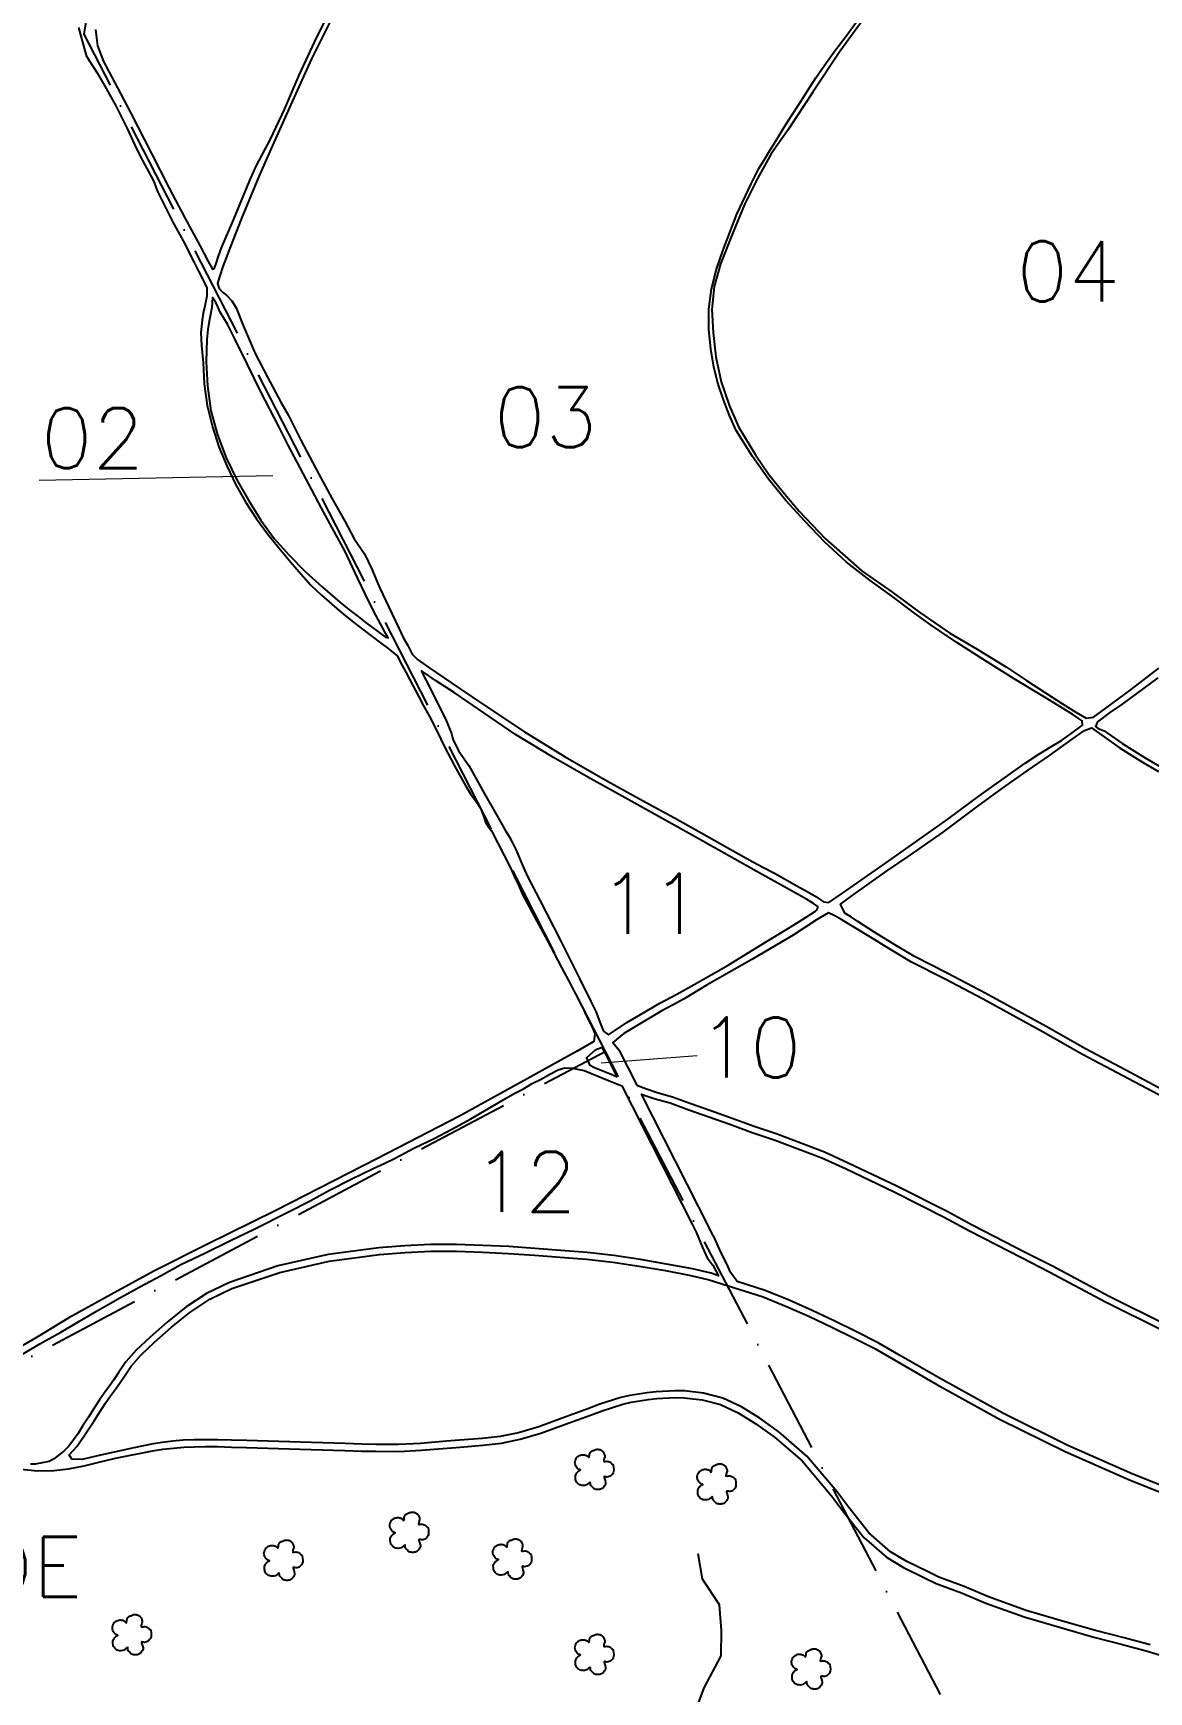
# Model space of a CAD drawing. Extents: x 730929 to 735129, y 7820181 to 7826121.
# Drawn here: x 732560 to 733042, y 7822891 to 7823607 of the extents above; entities that cross this region are included whole.
import ezdxf
from ezdxf.enums import TextEntityAlignment as Align

# ---------------------------------------------------------------- set-up
doc = ezdxf.new("R2010")
doc.units = 0
doc.header["$MEASUREMENT"] = 0
doc.linetypes.add('LIN0', pattern=[0])
doc.linetypes.add('LIN3', pattern=[30, 20, -5, 0, -5])
for name, color, linetype in [('0114000475', 1, 'Continuous'), ('0114000475001', 5, 'Continuous'), ('0114000475002', 5, 'Continuous'), ('0114000475003', 5, 'Continuous'), ('0114000475004', 5, 'Continuous'), ('0114000475005', 5, 'Continuous'), ('0114000475006', 5, 'Continuous'), ('0114000475007', 5, 'Continuous'), ('0114000475008', 5, 'Continuous'), ('0114000475009', 5, 'Continuous'), ('0114000475010', 5, 'Continuous'), ('0114000475011', 5, 'Continuous'), ('0114000475012', 5, 'Continuous'), ('0114000475015', 5, 'Continuous'), ('CURSOS_D_AGUA', 4, 'Continuous'), ('REDE_DE_LUZ', 6, 'LIN3'), ('RESERVA', 3, 'Continuous'), ('SIMBOLO ARVORE', 118, 'Continuous'), ('TEXTO_NUN_TAL', 7, 'Continuous')]:
    doc.layers.add(name, color=color, linetype=linetype)
doc.layers.add('TEXTO_DIVERSOS', color=7, linetype='Continuous', lineweight=5)
doc.styles.add('Simplex', font='simplex.shx')

msp = doc.modelspace()

# ---------------------------------------------------------------- linework, layer by layer
at = {"layer": '0114000475'}
msp.add_lwpolyline([(732806.48, 7823176.58), (732806.48, 7823176.58)], close=True, dxfattribs=at)
at = {"layer": '0114000475001'}
msp.add_lwpolyline([(732587.31, 7823608.88), (732587.68, 7823605.21), (732588.11, 7823601.75), (732590.76, 7823594.99), (732596.77, 7823583.71), (732602.55, 7823572.66), (732611.46, 7823555.36), (732619.1, 7823540.39), (732625.98, 7823527.23), (732632.3, 7823515.59), (732635.78, 7823508.95), (732637.72, 7823505.39), (732638.57, 7823505.78), (732639.42, 7823508.24), (732640.36, 7823510.94), (732641.66, 7823514.54), (732646.88, 7823527), (732653.68, 7823543.35), (732656.63, 7823549.78), (732662.77, 7823561.44), (732668.83, 7823574.33), (732675.18, 7823589.15), (732682.68, 7823605.54), (732691.6, 7823623.22)], dxfattribs=at)
at = {"layer": '0114000475002'}
msp.add_lwpolyline([(732641.09, 7823486.77), (732640.12, 7823488.89), (732639.11, 7823490.96), (732637.79, 7823493.16), (732637.46, 7823488.85), (732636.65, 7823485.1), (732636.26, 7823482.9), (732635.72, 7823479.33), (732635.31, 7823475.11), (732634.96, 7823465.46), (732635.5, 7823455.03), (732636.95, 7823444.31), (732639.88, 7823433.9), (732643.64, 7823423.94), (732648.24, 7823414.55), (732653.25, 7823405.65), (732658.51, 7823397.14), (732664.4, 7823389.23), (732670.75, 7823381.91), (732677.65, 7823374.9), (732685.2, 7823368.2), (732692.68, 7823361.73), (732696.59, 7823358.56), (732700.52, 7823355.5), (732704.18, 7823352.7), (732707.32, 7823350.35), (732709.65, 7823348.67), (732712.32, 7823346.66), (732713.52, 7823346.34), (732712.37, 7823348.29), (732711.15, 7823350.53), (732708.24, 7823356.14), (732705.09, 7823362.33), (732700.41, 7823371.85), (732694.79, 7823383.83), (732689.36, 7823393.74), (732684.67, 7823402.49), (732680.55, 7823410.18), (732670.5, 7823429.2), (732666.37, 7823437.45), (732658.38, 7823452.69), (732652.67, 7823464.49), (732647.34, 7823475.27), (732644.16, 7823481.6), (732641.09, 7823486.77)], close=True, dxfattribs=at)
at = {"layer": '0114000475003'}
msp.add_lwpolyline([(732689.14, 7823613.7), (732680.4, 7823596.1), (732671.51, 7823576.52), (732662.97, 7823557.48), (732657.68, 7823545.33), (732650.07, 7823527.04), (732645.45, 7823515.24), (732642.2, 7823506.58), (732640.82, 7823502.47), (732640.54, 7823501.71), (732639.91, 7823499.19), (732640.61, 7823497.03), (732642, 7823495.46), (732643.97, 7823493.98), (732646.12, 7823491.68), (732647.93, 7823488.64), (732650.89, 7823481.09), (732656.19, 7823468.98), (732661.5, 7823458.85), (732667.25, 7823448.05), (732670.31, 7823442.49), (732675.83, 7823431.65), (732683.61, 7823416.97), (732689.22, 7823406.55), (732694.77, 7823396.67), (732698.79, 7823389.07), (732703.24, 7823382.59), (732706.6, 7823375.62), (732708.13, 7823371.7), (732709.93, 7823367.73), (732713.84, 7823359.51), (732718.18, 7823350.48), (732720.19, 7823346.13), (732721.97, 7823342.96), (732723.93, 7823339.29), (732726.2, 7823336.95), (732731.07, 7823333.51), (732744.13, 7823324.63), (732755.66, 7823316.87), (732772.35, 7823305.75), (732789.9, 7823295.02), (732808.08, 7823284.5), (732824.88, 7823275.31), (732837.02, 7823268.64), (732851.14, 7823260.74), (732861.04, 7823255.08), (732870.82, 7823249.71), (732875.37, 7823247.24), (732880.16, 7823244.7), (732889.75, 7823239.3), (732894.33, 7823236.8), (732897.99, 7823234.62), (732901.31, 7823232.41), (732903.63, 7823232.11), (732909.48, 7823236.06), (732928.46, 7823249.33), (732955.02, 7823268.11), (732968.31, 7823277.94), (732988.26, 7823292.27), (732994.18, 7823296.12), (732999.36, 7823299.2), (733003.97, 7823302.06), (733008.54, 7823305.33), (733013.09, 7823308.61), (733012.91, 7823310.43), (733011.2, 7823311.63), (733008.84, 7823313.16), (732996.26, 7823321.04), (732983.62, 7823328.62), (732971.19, 7823336.41), (732958.9, 7823344.25), (732951.36, 7823349.26), (732947.76, 7823351.79), (732940.58, 7823356.89), (732930.08, 7823364.9), (732921.44, 7823371.06), (732911.08, 7823379.13), (732901.9, 7823387.66), (732893.23, 7823396.61), (732885.03, 7823405.53), (732877.6, 7823414.79), (732870.64, 7823424.52), (732863.71, 7823435.78), (732860.71, 7823442.22), (732858.16, 7823448.94), (732855.86, 7823455.77), (732854.05, 7823463.1), (732852.7, 7823470.99), (732851.89, 7823479.41), (732851.91, 7823488.07), (732852.97, 7823496.85), (732855.09, 7823505.4), (732857.89, 7823513.37), (732860.88, 7823521.23), (732863.97, 7823529.13), (732870.06, 7823542.21), (732873.45, 7823548.86), (732876.26, 7823553.41), (732877.77, 7823555.91), (732881.75, 7823562.42), (732884.31, 7823566.62), (732887.42, 7823571.44), (732891, 7823576.93), (732894.38, 7823582.41), (732897.94, 7823587.89), (732901.92, 7823593.61), (732906.24, 7823599.61), (732910.92, 7823605.82), (732915.55, 7823612.09)], dxfattribs=at)
at = {"layer": '0114000475004'}
msp.add_lwpolyline([(732921.14, 7823616.87), (732908.32, 7823599.29), (732896.78, 7823581.83), (732885.94, 7823565.44), (732878.68, 7823555.12), (732872.89, 7823544.46), (732867.2, 7823533.36), (732862.2, 7823521.01), (732856.95, 7823507.72), (732854.22, 7823497.89), (732853.08, 7823488), (732853.69, 7823478.03), (732854.83, 7823467.55), (732857.12, 7823456.74), (732860.56, 7823446.7), (732864.65, 7823437.3), (732872.01, 7823425.25), (732877.76, 7823416.86), (732883.87, 7823409.18), (732890.89, 7823400.98), (732902.17, 7823389.02), (732918.04, 7823375.06), (732930.8, 7823366.11), (732942.84, 7823357.2), (732955.78, 7823348.31), (732967.58, 7823341.38), (732980.22, 7823333.61), (732988.92, 7823327.89), (732997.14, 7823322.51), (733004.43, 7823317.86), (733010.24, 7823314.3), (733014.59, 7823311.62), (733017.77, 7823312.1), (733023.12, 7823315.94), (733034.06, 7823324.04), (733046.03, 7823333.15)], dxfattribs=at)
at = {"layer": '0114000475005'}
msp.add_lwpolyline([(733045.6, 7823329.04), (733030.18, 7823317.71), (733024.9, 7823314.05), (733019.57, 7823310.11), (733018.62, 7823308.1), (733019.83, 7823307.13), (733022.36, 7823306.23), (733030.08, 7823300.87), (733033.25, 7823298.84), (733040.08, 7823294.55), (733047.02, 7823290.46)], dxfattribs=at)
at = {"layer": '0114000475006'}
msp.add_lwpolyline([(733049.42, 7823150.31), (733031.74, 7823159.7), (733014.42, 7823168.91), (732997.36, 7823178.52), (732971.42, 7823192.8), (732954.72, 7823201.6), (732940.55, 7823208.73), (732930.89, 7823214.51), (732923, 7823219.38), (732916.12, 7823223.84), (732913.41, 7823225.83), (732910.5, 7823227.52), (732908.62, 7823231.44), (732913.59, 7823234.96), (732928.56, 7823245.55), (732938.26, 7823252.28), (732952.93, 7823262.43), (732967.87, 7823273.72), (732978.57, 7823281.48), (732989.14, 7823288.91), (732998.84, 7823295.53), (733008.53, 7823302.51), (733013.91, 7823306.27), (733016.95, 7823307.5), (733028.85, 7823299.02), (733032.06, 7823296.97), (733038.92, 7823292.65), (733045.88, 7823288.56)], dxfattribs=at)
at = {"layer": '0114000475007'}
msp.add_lwpolyline([(733048.18, 7823147.9), (733030.47, 7823157.31), (733013.12, 7823166.54), (732996.04, 7823176.16), (732970.13, 7823190.41), (732953.48, 7823199.19), (732939.25, 7823206.35), (732929.48, 7823212.2), (732921.55, 7823217.08), (732909.18, 7823224.66), (732906.17, 7823226.31), (732903.49, 7823227.63), (732898.27, 7823224.61), (732888.26, 7823217.97), (732870.39, 7823207.48), (732851.17, 7823196.59), (732841.14, 7823190.56), (732836.16, 7823187.76), (732831.29, 7823185.15), (732818.83, 7823177.69), (732815.15, 7823175.54), (732810.49, 7823171.72), (732813.09, 7823168.57), (732820.84, 7823153.28), (732820.84, 7823153.28), (732824.9, 7823151.64), (732829.57, 7823150.17), (732836.12, 7823148.3), (732844.13, 7823145.35), (732852.73, 7823142.31), (732861.91, 7823139.06), (732871.46, 7823135.56), (732881.39, 7823132.21), (732901.7, 7823124.52), (732912, 7823119.82), (732933, 7823109.77), (732954.72, 7823098.88), (732965.7, 7823092.89), (732988.3, 7823081.27), (733000.05, 7823075.27), (733024.25, 7823062.36), (733074.31, 7823037.48)], dxfattribs=at)
at = {"layer": '0114000475008'}
msp.add_lwpolyline([(733060.83, 7822975.1), (733034.78, 7822985.46), (733006.79, 7822997.82), (732978.64, 7823011.73), (732951.65, 7823026.63), (732933.81, 7823036.9), (732924.86, 7823042.13), (732915.57, 7823046.83), (732906.14, 7823051.43), (732896.5, 7823056.01), (732886.54, 7823060.47), (732876.22, 7823064.61), (732864.1, 7823068.49), (732861.38, 7823072.25), (732859.37, 7823076.77), (732856.87, 7823081.53), (732854.48, 7823087.13), (732852.99, 7823089.64), (732852.29, 7823091.28), (732822.8, 7823149.41), (732823.94, 7823148.95), (732828.75, 7823147.44), (732835.23, 7823145.59), (732843.16, 7823142.67), (732851.78, 7823139.62), (732860.94, 7823136.38), (732870.52, 7823132.87), (732880.42, 7823129.52), (732900.6, 7823121.88), (732910.79, 7823117.24), (732931.75, 7823107.21), (732953.4, 7823096.35), (732964.36, 7823090.37), (732987, 7823078.73), (732998.73, 7823072.74), (733022.94, 7823059.82), (733073.07, 7823034.92)], dxfattribs=at)
at = {"layer": '0114000475009'}
msp.add_lwpolyline([(733042.31, 7822911.7), (733031.06, 7822914.74), (733018.66, 7822917.94), (733006.38, 7822921.46), (732988.73, 7822926.6), (732972.45, 7822932.41), (732961.96, 7822936.87), (732951.07, 7822940.94), (732946.16, 7822943.36), (732937.25, 7822947.71), (732930.16, 7822951.93), (732920.89, 7822960.05), (732912.26, 7822970.97), (732907.12, 7822977.93), (732894.17, 7822993.17), (732881.98, 7823003.67), (732873.8, 7823009.57), (732865.97, 7823014.42), (732857.92, 7823018.26), (732849.57, 7823020.42), (732841.39, 7823021.31), (732837.28, 7823021.41), (732829.13, 7823020.94), (732825.27, 7823020.48), (732817.83, 7823019.33), (732813.94, 7823018.44), (732804.88, 7823015.55), (732799.72, 7823013.54), (732788.61, 7823009.56), (732778.44, 7823005.86), (732769.74, 7823003.31), (732761.89, 7823001.66), (732754.01, 7823000.84), (732744.35, 7823000.01), (732738.72, 7822999.6), (732727.51, 7822998.64), (732717.98, 7822998.18), (732708.15, 7822998.2), (732702.18, 7822998.31), (732694.93, 7822998.57), (732680.45, 7822999.02), (732666.3, 7822999.45), (732652.49, 7822999.89), (732645.98, 7823000.03), (732639.88, 7823000.26), (732634.51, 7823000.22), (732629.76, 7823000.18), (732625.12, 7823000.02), (732620.56, 7822999.59), (732615.97, 7822999.06), (732611.34, 7822998.41), (732603.78, 7822996.83), (732588.08, 7822993.27), (732581.54, 7822991.74), (732577.11, 7822991.87), (732575.95, 7822993.74), (732579.37, 7822997.49), (732584.02, 7823004.48), (732586.64, 7823008.39), (732589.14, 7823012.29), (732591.46, 7823015.9), (732593.74, 7823019.27), (732595.81, 7823022.03), (732597.54, 7823024.47), (732599.69, 7823027.75), (732602.61, 7823032.03), (732606.9, 7823036.91), (732612.76, 7823042.41), (732620.06, 7823048.85), (732628, 7823055.21), (732636.63, 7823060.87), (732646.13, 7823065.48), (732666.75, 7823072.47), (732688.12, 7823077.3), (732709.84, 7823080.25), (732720.85, 7823081.1), (732731.85, 7823081.57), (732743.02, 7823081.58), (732754.24, 7823081.25), (732765.42, 7823080.68), (732776.58, 7823079.92), (732787.77, 7823078.99), (732799.06, 7823078.15), (732810.43, 7823076.95), (732821.83, 7823075.18), (732833.12, 7823073.24), (732844.15, 7823071.17), (732852.06, 7823069.31), (732875.23, 7823061.88), (732885.41, 7823057.8), (732895.29, 7823053.38), (732904.89, 7823048.82), (732914.28, 7823044.23), (732923.48, 7823039.59), (732932.35, 7823034.39), (732950.23, 7823024.1), (732977.3, 7823009.16), (733005.56, 7822995.2), (733033.65, 7822982.79), (733059.69, 7822972.43)], dxfattribs=at)
at = {"layer": '0114000475010'}
msp.add_lwpolyline([(732812.34, 7823156.86), (732807.4, 7823166.58), (732805.85, 7823169.51), (732802.77, 7823168.31), (732799.04, 7823165.09), (732800.38, 7823162.02), (732802.57, 7823160.91), (732809.71, 7823157.96)], close=True, dxfattribs=at)
at = {"layer": '0114000475011'}
msp.add_lwpolyline([(732886.92, 7823221.41), (732892.27, 7823224.81), (732897.86, 7823228.29, 0.226669), (732898.88, 7823230.41), (732896.96, 7823231.62), (732894.01, 7823233.53), (732872.34, 7823245.68), (732844.62, 7823261.08), (732816.98, 7823276.53), (732800.91, 7823285.41), (732784.84, 7823294.61), (732768.45, 7823304.63), (732757.49, 7823312.07), (732741.92, 7823322.65), (732733.93, 7823327.94), (732729.62, 7823330.92), (732727.82, 7823332.13), (732728.51, 7823330.56), (732731.16, 7823325.46), (732733.09, 7823321.55), (732738.24, 7823311.35), (732740.85, 7823304.96), (732741.48, 7823302.63), (732743.82, 7823297.52), (732748.25, 7823291.26), (732755.09, 7823278.98), (732760.12, 7823270.15), (732764.03, 7823263.37), (732765.65, 7823260.53), (732767.13, 7823257.85), (732768.4, 7823255.2), (732769.51, 7823252.93), (732770.46, 7823250.56), (732771.76, 7823247.5), (732773.63, 7823243.37), (732778.87, 7823233.17), (732787.65, 7823215.96), (732796.05, 7823199.25), (732800.9, 7823189.44), (732803.05, 7823185.12), (732805.12, 7823179.67), (732805.93, 7823177.54), (732806.43, 7823176.62), (732808.63, 7823175.04), (732816.46, 7823180.32), (732830.7, 7823188.59), (732838.1, 7823192.6), (732845.48, 7823196.74), (732852.87, 7823200.86), (732860.23, 7823205.05), (732874.43, 7823213.78), (732886.92, 7823221.41)], format="xyb", close=True, dxfattribs=at)
at = {"layer": '0114000475012'}
msp.add_lwpolyline([(732550.5, 7823034.01), (732563.28, 7823041.6), (732572.35, 7823046.74), (732586.96, 7823055.25), (732596.69, 7823060.97), (732606.33, 7823066.29), (732615.54, 7823071.17), (732624.09, 7823075.85), (732634.38, 7823080.78), (732645.47, 7823086.27), (732655.77, 7823091.12), (732670.53, 7823098.59), (732679.79, 7823103.4), (732688.18, 7823107.9), (732697.51, 7823112.66), (732707.07, 7823117.35), (732711.82, 7823119.44), (732716.3, 7823121.58), (732720.56, 7823123.9), (732724.9, 7823126.26), (732733.38, 7823130.32), (732740.93, 7823134.31), (732749.14, 7823138.81), (732764.35, 7823147.62), (732768.18, 7823149.8), (732771.85, 7823151.71), (732775.67, 7823153.98), (732779.58, 7823155.91), (732783.27, 7823158), (732786.8, 7823159.94), (732789.66, 7823160.81), (732793.08, 7823160.64), (732798.11, 7823159.59), (732808.61, 7823155.33), (732814.33, 7823152.93), (732844.64, 7823093.22), (732846.33, 7823089.82), (732849.08, 7823083.23), (732851.09, 7823078.83), (732853.61, 7823075.6), (732856.08, 7823071.06), (732852.83, 7823072.11), (732844.75, 7823074.01), (732833.63, 7823076.09), (732822.3, 7823078.04), (732810.81, 7823079.83), (732799.32, 7823081.04), (732787.99, 7823081.88), (732776.8, 7823082.81), (732765.59, 7823083.58), (732754.35, 7823084.14), (732743.06, 7823084.48), (732731.79, 7823084.47), (732720.67, 7823084), (732709.54, 7823083.13), (732687.61, 7823080.16), (732665.97, 7823075.27), (732645.03, 7823068.17), (732635.2, 7823063.39), (732626.3, 7823057.56), (732618.19, 7823051.07), (732610.81, 7823044.55), (732604.81, 7823038.93), (732600.31, 7823033.81), (732597.27, 7823029.36), (732595.15, 7823026.1), (732593.46, 7823023.74), (732591.38, 7823020.95), (732589.04, 7823017.49), (732586.7, 7823013.86), (732584.21, 7823009.98), (732581.62, 7823006.11), (732579.76, 7823002.97), (732575.75, 7822997.54), (732573.57, 7822995.33), (732569.26, 7822992.07), (732567.23, 7822990.92), (732561.27, 7822989.77), (732559.25, 7822989.68)], dxfattribs=at)
at = {"layer": '0114000475015'}
msp.add_lwpolyline([(732579.89, 7823609.73), (732583.24, 7823597.66), (732584.45, 7823595.51), (732588.04, 7823590.17), (732591.89, 7823583.42), (732596.08, 7823575.82), (732600.88, 7823566.16), (732605.09, 7823557.01), (732607.5, 7823552.29), (732612.23, 7823543.46), (732614.04, 7823538.91), (732618.61, 7823529.72), (732620.62, 7823525.66), (732625.79, 7823516.34), (732627.72, 7823512.4), (732629.76, 7823508.34), (732631.73, 7823504.48), (732633.41, 7823501.29), (732635.34, 7823497.39), (732635.26, 7823493.77), (732634.36, 7823489.47), (732633.86, 7823486.97), (732633.4, 7823484.53), (732632.69, 7823478.01), (732632.96, 7823472.52), (732633.76, 7823464.94), (732634.19, 7823455.94), (732635.43, 7823446.52), (732637.66, 7823437.4), (732640.51, 7823428.75), (732643.92, 7823420.47), (732647.84, 7823412.35), (732652.15, 7823404.68), (732656.77, 7823397.63), (732661.49, 7823391.21), (732666.29, 7823385.12), (732671.41, 7823379.09), (732676, 7823373.75), (732680.2, 7823368.99), (732684.72, 7823364.72), (732689.15, 7823360.85), (732693.53, 7823357.13), (732697.96, 7823353.5), (732702.47, 7823349.98), (732706.54, 7823346.89), (732710.22, 7823344.11), (732713.54, 7823341.65), (732717.36, 7823338.61), (732719.5, 7823334.34), (732721.06, 7823331.42), (732722.65, 7823328.42), (732726.54, 7823321.13), (732728.78, 7823316.98), (732731.14, 7823312.69), (732734.7, 7823305.85), (732737.86, 7823299.32), (732742.14, 7823291.12), (732747, 7823282.34), (732749.02, 7823278.94), (732751.42, 7823275.71), (732753.37, 7823272.83), (732754.6, 7823269.55), (732755.57, 7823266.72), (732756.64, 7823264.87), (732758.15, 7823263.09), (732766.28, 7823247.02), (732766.28, 7823247.02), (732768.25, 7823242.48), (732769.87, 7823239.32), (732771.53, 7823235.58), (732777.63, 7823224), (732782.07, 7823215.82), (732788.29, 7823204.01), (732792.24, 7823196.81), (732793.8, 7823193.71), (732795.17, 7823191.08), (732796.64, 7823188.23), (732797.9, 7823185.61), (732798.84, 7823183.61), (732800.85, 7823179.7), (732801.87, 7823177.55), (732802.71, 7823175.48), (732802.3, 7823172.14), (732795.05, 7823167.98), (732787.94, 7823164.01), (732773.48, 7823156.06), (732744.03, 7823139.77), (732708.95, 7823121.56), (732665.03, 7823099.13), (732635.24, 7823084.52), (732612.47, 7823073.03), (732594.05, 7823063), (732575.78, 7823052.9), (732561.8, 7823044.41), (732546.68, 7823035.56)], dxfattribs=at)
at = {"layer": 'CURSOS_D_AGUA', "linetype": 'LIN0', "elevation": 716.76, "flags": 128}
msp.add_lwpolyline([(732935.4, 7822567.17), (732934.29, 7822585.05), (732930.91, 7822604.87), (732928.37, 7822616.08), (732922.8, 7822631.97), (732910.6, 7822649.94), (732895.58, 7822667.91), (732880.67, 7822694.86), (732870.12, 7822720.09), (732864.57, 7822734.66), (732857.38, 7822758.75), (732853.51, 7822783.55), (732847.84, 7822805.14), (732845.76, 7822815.02), (732840.21, 7822837.61), (732840.49, 7822858.35), (732844.23, 7822873.95), (732846.11, 7822883.13), (732849.83, 7822893.22), (732857.24, 7822906.96), (732857.28, 7822917.99), (732856.4, 7822929.01), (732849.09, 7822940.06), (732847.29, 7822951.09)], dxfattribs=at)
at = {"layer": 'REDE_DE_LUZ', "ltscale": 2, "flags": 128}
for points in [[(732040.92, 7824661.81), (732327.89, 7824102.05), (732626.52, 7823878.33), (732623.32, 7823855.55), (732614.34, 7823802.22), (732613.95, 7823800.57), (732613.49, 7823796.25), (732606.8, 7823754.84), (732582.23, 7823606.76), (732807.1, 7823167.8), (733308.86, 7822204.63), (733529.14, 7821779.24)], [(732197.17, 7822843.74), (732244.5, 7822868.89), (732463.41, 7822985.2), (732807.1, 7823167.8)]]:
    msp.add_lwpolyline(points, dxfattribs=at)
at = {"layer": 'RESERVA', "flags": 128}
msp.add_lwpolyline([(732553.82, 7822987.66), (732562.18, 7822986.79), (732569.33, 7822986.94), (732575.66, 7822987.66), (732582.29, 7822988.97), (732588.12, 7822990.45), (732595.92, 7822992.37), (732611.85, 7822995.52), (732616.34, 7822996.15), (732620.87, 7822996.67), (732625.31, 7822997.1), (732629.82, 7822997.25), (732634.53, 7822997.29), (732639.83, 7822997.33), (732645.89, 7822997.1), (732652.41, 7822996.97), (732666.21, 7822996.52), (732680.36, 7822996.09), (732694.83, 7822995.64), (732702.1, 7822995.38), (732708.12, 7822995.27), (732718.05, 7822995.24), (732727.71, 7822995.72), (732738.95, 7822996.68), (732744.58, 7822997.09), (732754.29, 7822997.92), (732762.34, 7822998.76), (732770.46, 7823000.47), (732779.36, 7823003.08), (732789.61, 7823006.8), (732800.75, 7823010.8), (732805.86, 7823012.78), (732814.71, 7823015.61), (732818.38, 7823016.45), (732825.67, 7823017.57), (732829.4, 7823018.02), (732837.33, 7823018.48), (732841.19, 7823018.39), (732849.04, 7823017.53), (732856.91, 7823015.49), (732864.57, 7823011.85), (732872.17, 7823007.14), (732880.17, 7823001.37), (732892.08, 7822991.1), (732904.82, 7822976.11), (732909.94, 7822969.19), (732918.76, 7822958.02), (732928.43, 7822949.55), (732935.86, 7822945.13), (732944.87, 7822940.73), (732949.9, 7822938.25), (732960.87, 7822934.15), (732971.39, 7822929.68), (732987.83, 7822923.81), (733005.57, 7822918.64), (733017.89, 7822915.11), (733030.31, 7822911.91), (733041.5, 7822908.88), (733047.09, 7822907.18)], dxfattribs=at)
at = {"layer": 'SIMBOLO ARVORE', "linetype": 'LIN0', "elevation": 716.76, "flags": 128}
for points in [[(732800.54, 7822982.02), (732800.09, 7822981.63), (732799.59, 7822981.18), (732799.04, 7822980.76), (732798.4, 7822980.58), (732797.75, 7822980.51), (732797.13, 7822980.54), (732796.62, 7822980.65), (732796.17, 7822980.83), (732795.77, 7822981.07), (732795.39, 7822981.35), (732795.07, 7822981.67), (732794.8, 7822982.01), (732794.62, 7822982.34), (732794.49, 7822982.7), (732794.4, 7822983.1), (732794.32, 7822983.63), (732794.28, 7822984.18), (732794.3, 7822984.71), (732794.43, 7822985.09), (732794.61, 7822985.43), (732794.82, 7822985.72), (732794.97, 7822985.99), (732795.15, 7822986.23), (732795.37, 7822986.47), (732795.79, 7822986.74), (732796.18, 7822987), (732796.47, 7822987.22), (732796.34, 7822987.31), (732796.09, 7822987.37), (732795.77, 7822987.44), (732795.54, 7822987.57), (732795.31, 7822987.76), (732795.08, 7822988.01), (732794.78, 7822988.38), (732794.5, 7822988.81), (732794.26, 7822989.29), (732794.14, 7822989.78), (732794.09, 7822990.29), (732794.12, 7822990.81), (732794.27, 7822991.38), (732794.47, 7822991.93), (732794.7, 7822992.39), (732794.88, 7822992.64), (732795.08, 7822992.82), (732795.32, 7822992.96), (732795.66, 7822993.21), (732796.04, 7822993.45), (732796.44, 7822993.65), (732796.84, 7822993.75), (732797.24, 7822993.8), (732797.62, 7822993.81), (732797.96, 7822993.79), (732798.27, 7822993.74), (732798.56, 7822993.67), (732798.82, 7822993.59), (732799.06, 7822993.48), (732799.3, 7822993.33), (732799.6, 7822993), (732799.88, 7822992.73), (732800.12, 7822992.6), (732800.24, 7822992.97), (732800.31, 7822993.47), (732800.36, 7822993.99), (732800.42, 7822994.22), (732800.48, 7822994.39), (732800.57, 7822994.55), (732800.74, 7822994.81), (732800.94, 7822995.08), (732801.18, 7822995.32), (732801.47, 7822995.45), (732801.77, 7822995.56), (732802.09, 7822995.65), (732802.38, 7822995.79), (732802.67, 7822995.93), (732802.97, 7822996.04), (732803.3, 7822996.1), (732803.64, 7822996.13), (732803.97, 7822996.13), (732804.3, 7822996.12), (732804.61, 7822996.07), (732804.91, 7822996), (732805.19, 7822995.89), (732805.44, 7822995.76), (732805.68, 7822995.6), (732805.88, 7822995.42), (732806.07, 7822995.22), (732806.25, 7822994.98), (732806.43, 7822994.68), (732806.6, 7822994.35), (732806.74, 7822994), (732806.86, 7822993.68), (732806.93, 7822993.33), (732806.94, 7822992.91), (732806.74, 7822992.21), (732806.56, 7822991.53), (732806.49, 7822990.96), (732806.84, 7822990.86), (732807.32, 7822990.89), (732807.85, 7822990.98), (732808.25, 7822990.93), (732808.62, 7822990.85), (732808.98, 7822990.71), (732809.36, 7822990.45), (732809.72, 7822990.16), (732810.04, 7822989.86), (732810.29, 7822989.73), (732810.49, 7822989.53), (732810.63, 7822989.19), (732810.76, 7822988.35), (732810.81, 7822987.41), (732810.79, 7822986.51), (732810.64, 7822986), (732810.41, 7822985.61), (732810.14, 7822985.31), (732809.88, 7822984.99), (732809.6, 7822984.73), (732809.26, 7822984.51), (732808.83, 7822984.33), (732808.36, 7822984.21), (732807.89, 7822984.14), (732807.38, 7822984.28), (732806.96, 7822984.35), (732806.68, 7822984.25), (732806.83, 7822983.5), (732807.08, 7822982.62), (732807.33, 7822981.74), (732807.31, 7822981.29), (732807.2, 7822980.96), (732807.03, 7822980.67), (732806.82, 7822980.31), (732806.57, 7822979.97), (732806.31, 7822979.65), (732806.06, 7822979.4), (732805.8, 7822979.19), (732805.51, 7822979.02), (732805.15, 7822978.89), (732804.77, 7822978.8), (732804.38, 7822978.74), (732803.99, 7822978.73), (732803.61, 7822978.76), (732803.25, 7822978.81), (732802.96, 7822978.84), (732802.69, 7822978.92), (732802.41, 7822979.05), (732802.08, 7822979.33), (732801.75, 7822979.65), (732801.45, 7822980), (732801.19, 7822980.27), (732800.96, 7822980.54), (732800.79, 7822980.85), (732800.73, 7822981.32), (732800.68, 7822981.77), (732800.59, 7822982.15), (732800.59, 7822982.15)], [(732853.3, 7822975.76), (732852.85, 7822975.37), (732852.35, 7822974.92), (732851.8, 7822974.5), (732851.16, 7822974.33), (732850.51, 7822974.26), (732849.89, 7822974.28), (732849.38, 7822974.39), (732848.93, 7822974.57), (732848.53, 7822974.81), (732848.16, 7822975.09), (732847.83, 7822975.41), (732847.56, 7822975.76), (732847.38, 7822976.09), (732847.25, 7822976.44), (732847.17, 7822976.84), (732847.08, 7822977.38), (732847.04, 7822977.93), (732847.06, 7822978.45), (732847.19, 7822978.84), (732847.37, 7822979.17), (732847.58, 7822979.46), (732847.73, 7822979.73), (732847.91, 7822979.98), (732848.13, 7822980.21), (732848.55, 7822980.49), (732848.94, 7822980.74), (732849.23, 7822980.96), (732849.1, 7822981.05), (732848.85, 7822981.11), (732848.53, 7822981.18), (732848.3, 7822981.31), (732848.07, 7822981.5), (732847.84, 7822981.75), (732847.54, 7822982.12), (732847.26, 7822982.55), (732847.03, 7822983.03), (732846.9, 7822983.52), (732846.85, 7822984.03), (732846.88, 7822984.55), (732847.03, 7822985.13), (732847.23, 7822985.67), (732847.47, 7822986.14), (732847.64, 7822986.38), (732847.84, 7822986.56), (732848.08, 7822986.71), (732848.42, 7822986.95), (732848.8, 7822987.19), (732849.2, 7822987.39), (732849.6, 7822987.49), (732850, 7822987.54), (732850.38, 7822987.55), (732850.72, 7822987.53), (732851.03, 7822987.49), (732851.32, 7822987.41), (732851.58, 7822987.33), (732851.82, 7822987.22), (732852.06, 7822987.07), (732852.36, 7822986.75), (732852.64, 7822986.47), (732852.88, 7822986.34), (732853, 7822986.72), (732853.07, 7822987.22), (732853.13, 7822987.73), (732853.18, 7822987.96), (732853.24, 7822988.13), (732853.33, 7822988.29), (732853.5, 7822988.55), (732853.7, 7822988.82), (732853.94, 7822989.06), (732854.23, 7822989.2), (732854.53, 7822989.3), (732854.85, 7822989.39), (732855.14, 7822989.54), (732855.44, 7822989.67), (732855.74, 7822989.79), (732856.06, 7822989.85), (732856.4, 7822989.88), (732856.73, 7822989.88), (732857.06, 7822989.86), (732857.37, 7822989.82), (732857.67, 7822989.74), (732857.95, 7822989.63), (732858.21, 7822989.5), (732858.44, 7822989.34), (732858.64, 7822989.16), (732858.83, 7822988.96), (732859.01, 7822988.72), (732859.19, 7822988.43), (732859.36, 7822988.09), (732859.51, 7822987.74), (732859.62, 7822987.43), (732859.69, 7822987.07), (732859.7, 7822986.65), (732859.5, 7822985.95), (732859.32, 7822985.27), (732859.25, 7822984.7), (732859.6, 7822984.6), (732860.08, 7822984.64), (732860.61, 7822984.72), (732861.01, 7822984.68), (732861.38, 7822984.59), (732861.74, 7822984.45), (732862.12, 7822984.2), (732862.48, 7822983.91), (732862.81, 7822983.61), (732863.05, 7822983.47), (732863.25, 7822983.27), (732863.4, 7822982.93), (732863.52, 7822982.09), (732863.57, 7822981.15), (732863.56, 7822980.25), (732863.4, 7822979.74), (732863.17, 7822979.35), (732862.9, 7822979.05), (732862.65, 7822978.74), (732862.36, 7822978.47), (732862.02, 7822978.25), (732861.59, 7822978.08), (732861.12, 7822977.95), (732860.65, 7822977.88), (732860.15, 7822978.02), (732859.72, 7822978.09), (732859.44, 7822977.99), (732859.59, 7822977.24), (732859.84, 7822976.36), (732860.09, 7822975.48), (732860.07, 7822975.04), (732859.96, 7822974.7), (732859.79, 7822974.42), (732859.58, 7822974.05), (732859.34, 7822973.71), (732859.07, 7822973.4), (732858.82, 7822973.14), (732858.56, 7822972.93), (732858.27, 7822972.76), (732857.91, 7822972.63), (732857.53, 7822972.54), (732857.14, 7822972.48), (732856.75, 7822972.48), (732856.37, 7822972.5), (732856.02, 7822972.55), (732855.72, 7822972.59), (732855.45, 7822972.66), (732855.17, 7822972.79), (732854.84, 7822973.07), (732854.52, 7822973.39), (732854.21, 7822973.74), (732853.95, 7822974.01), (732853.73, 7822974.29), (732853.55, 7822974.59), (732853.49, 7822975.06), (732853.44, 7822975.52), (732853.35, 7822975.89), (732853.35, 7822975.89)], [(732720.65, 7822954.91), (732720.2, 7822954.51), (732719.7, 7822954.06), (732719.15, 7822953.64), (732718.51, 7822953.47), (732717.86, 7822953.4), (732717.24, 7822953.42), (732716.73, 7822953.53), (732716.28, 7822953.71), (732715.88, 7822953.95), (732715.5, 7822954.24), (732715.18, 7822954.56), (732714.91, 7822954.9), (732714.73, 7822955.23), (732714.6, 7822955.59), (732714.52, 7822955.99), (732714.43, 7822956.52), (732714.39, 7822957.07), (732714.41, 7822957.59), (732714.54, 7822957.98), (732714.72, 7822958.31), (732714.93, 7822958.61), (732715.08, 7822958.87), (732715.26, 7822959.12), (732715.48, 7822959.36), (732715.9, 7822959.63), (732716.29, 7822959.89), (732716.58, 7822960.1), (732716.45, 7822960.19), (732716.2, 7822960.26), (732715.88, 7822960.33), (732715.65, 7822960.46), (732715.42, 7822960.64), (732715.19, 7822960.89), (732714.89, 7822961.27), (732714.61, 7822961.7), (732714.38, 7822962.17), (732714.25, 7822962.66), (732714.2, 7822963.17), (732714.23, 7822963.7), (732714.38, 7822964.27), (732714.58, 7822964.81), (732714.81, 7822965.28), (732714.99, 7822965.53), (732715.19, 7822965.7), (732715.43, 7822965.85), (732715.77, 7822966.1), (732716.15, 7822966.33), (732716.55, 7822966.53), (732716.95, 7822966.63), (732717.35, 7822966.68), (732717.73, 7822966.69), (732718.07, 7822966.68), (732718.38, 7822966.63), (732718.67, 7822966.56), (732718.93, 7822966.47), (732719.17, 7822966.36), (732719.41, 7822966.21), (732719.71, 7822965.89), (732719.99, 7822965.62), (732720.23, 7822965.48), (732720.35, 7822965.86), (732720.42, 7822966.36), (732720.47, 7822966.88), (732720.53, 7822967.1), (732720.59, 7822967.28), (732720.68, 7822967.43), (732720.85, 7822967.7), (732721.05, 7822967.96), (732721.29, 7822968.2), (732721.58, 7822968.34), (732721.88, 7822968.44), (732722.2, 7822968.54), (732722.49, 7822968.68), (732722.78, 7822968.81), (732723.08, 7822968.93), (732723.41, 7822968.99), (732723.75, 7822969.02), (732724.08, 7822969.02), (732724.41, 7822969), (732724.72, 7822968.96), (732725.02, 7822968.89), (732725.3, 7822968.78), (732725.55, 7822968.64), (732725.79, 7822968.48), (732725.99, 7822968.31), (732726.18, 7822968.11), (732726.36, 7822967.87), (732726.54, 7822967.57), (732726.71, 7822967.24), (732726.85, 7822966.89), (732726.97, 7822966.57), (732727.04, 7822966.22), (732727.05, 7822965.79), (732726.85, 7822965.1), (732726.67, 7822964.41), (732726.6, 7822963.84), (732726.95, 7822963.74), (732727.43, 7822963.78), (732727.96, 7822963.87), (732728.36, 7822963.82), (732728.73, 7822963.73), (732729.09, 7822963.59), (732729.47, 7822963.34), (732729.83, 7822963.05), (732730.15, 7822962.75), (732730.4, 7822962.61), (732730.6, 7822962.42), (732730.74, 7822962.08), (732730.87, 7822961.23), (732730.92, 7822960.3), (732730.9, 7822959.39), (732730.75, 7822958.88), (732730.52, 7822958.5), (732730.25, 7822958.19), (732729.99, 7822957.88), (732729.71, 7822957.61), (732729.37, 7822957.39), (732728.94, 7822957.22), (732728.47, 7822957.1), (732728, 7822957.03), (732727.49, 7822957.16), (732727.07, 7822957.24), (732726.79, 7822957.13), (732726.94, 7822956.39), (732727.19, 7822955.5), (732727.44, 7822954.63), (732727.42, 7822954.18), (732727.31, 7822953.84), (732727.14, 7822953.56), (732726.93, 7822953.2), (732726.68, 7822952.85), (732726.42, 7822952.54), (732726.17, 7822952.29), (732725.91, 7822952.08), (732725.62, 7822951.91), (732725.26, 7822951.77), (732724.88, 7822951.68), (732724.49, 7822951.63), (732724.1, 7822951.62), (732723.72, 7822951.65), (732723.36, 7822951.7), (732723.07, 7822951.73), (732722.8, 7822951.8), (732722.52, 7822951.93), (732722.19, 7822952.21), (732721.87, 7822952.54), (732721.56, 7822952.88), (732721.3, 7822953.15), (732721.08, 7822953.43), (732720.9, 7822953.74), (732720.84, 7822954.21), (732720.79, 7822954.66), (732720.7, 7822955.04), (732720.7, 7822955.04)], [(732666.39, 7822942.86), (732665.94, 7822942.46), (732665.44, 7822942.01), (732664.88, 7822941.59), (732664.25, 7822941.42), (732663.6, 7822941.35), (732662.97, 7822941.37), (732662.47, 7822941.48), (732662.02, 7822941.66), (732661.61, 7822941.9), (732661.24, 7822942.19), (732660.92, 7822942.51), (732660.65, 7822942.85), (732660.47, 7822943.18), (732660.34, 7822943.54), (732660.25, 7822943.94), (732660.17, 7822944.47), (732660.12, 7822945.02), (732660.14, 7822945.54), (732660.28, 7822945.93), (732660.46, 7822946.26), (732660.66, 7822946.56), (732660.82, 7822946.82), (732660.99, 7822947.07), (732661.21, 7822947.31), (732661.63, 7822947.58), (732662.03, 7822947.84), (732662.31, 7822948.05), (732662.19, 7822948.14), (732661.93, 7822948.2), (732661.61, 7822948.27), (732661.39, 7822948.41), (732661.16, 7822948.59), (732660.92, 7822948.84), (732660.63, 7822949.21), (732660.35, 7822949.65), (732660.11, 7822950.12), (732659.98, 7822950.61), (732659.93, 7822951.12), (732659.96, 7822951.65), (732660.11, 7822952.22), (732660.32, 7822952.76), (732660.55, 7822953.23), (732660.73, 7822953.48), (732660.93, 7822953.65), (732661.16, 7822953.8), (732661.5, 7822954.05), (732661.88, 7822954.28), (732662.29, 7822954.48), (732662.69, 7822954.58), (732663.08, 7822954.63), (732663.46, 7822954.64), (732663.8, 7822954.63), (732664.12, 7822954.58), (732664.41, 7822954.51), (732664.66, 7822954.42), (732664.91, 7822954.31), (732665.15, 7822954.16), (732665.44, 7822953.84), (732665.72, 7822953.57), (732665.97, 7822953.43), (732666.08, 7822953.81), (732666.16, 7822954.31), (732666.21, 7822954.83), (732666.26, 7822955.05), (732666.33, 7822955.22), (732666.42, 7822955.38), (732666.58, 7822955.65), (732666.79, 7822955.91), (732667.03, 7822956.15), (732667.31, 7822956.29), (732667.62, 7822956.39), (732667.93, 7822956.49), (732668.23, 7822956.63), (732668.52, 7822956.76), (732668.82, 7822956.88), (732669.15, 7822956.94), (732669.48, 7822956.97), (732669.82, 7822956.97), (732670.14, 7822956.95), (732670.46, 7822956.91), (732670.76, 7822956.84), (732671.03, 7822956.73), (732671.29, 7822956.59), (732671.52, 7822956.43), (732671.73, 7822956.26), (732671.92, 7822956.06), (732672.09, 7822955.82), (732672.28, 7822955.52), (732672.45, 7822955.19), (732672.59, 7822954.84), (732672.7, 7822954.52), (732672.77, 7822954.16), (732672.78, 7822953.74), (732672.58, 7822953.05), (732672.4, 7822952.36), (732672.33, 7822951.79), (732672.69, 7822951.69), (732673.17, 7822951.73), (732673.7, 7822951.82), (732674.09, 7822951.77), (732674.46, 7822951.68), (732674.83, 7822951.54), (732675.21, 7822951.29), (732675.57, 7822951), (732675.89, 7822950.7), (732676.14, 7822950.56), (732676.33, 7822950.37), (732676.48, 7822950.03), (732676.6, 7822949.18), (732676.66, 7822948.25), (732676.64, 7822947.34), (732676.48, 7822946.83), (732676.26, 7822946.45), (732675.98, 7822946.14), (732675.73, 7822945.83), (732675.44, 7822945.56), (732675.11, 7822945.34), (732674.67, 7822945.17), (732674.21, 7822945.05), (732673.73, 7822944.98), (732673.23, 7822945.11), (732672.81, 7822945.18), (732672.53, 7822945.08), (732672.67, 7822944.34), (732672.92, 7822943.45), (732673.17, 7822942.58), (732673.15, 7822942.13), (732673.05, 7822941.79), (732672.88, 7822941.51), (732672.67, 7822941.15), (732672.42, 7822940.8), (732672.15, 7822940.49), (732671.91, 7822940.24), (732671.65, 7822940.03), (732671.36, 7822939.86), (732671, 7822939.72), (732670.62, 7822939.63), (732670.22, 7822939.58), (732669.83, 7822939.57), (732669.46, 7822939.59), (732669.1, 7822939.65), (732668.81, 7822939.68), (732668.53, 7822939.75), (732668.26, 7822939.88), (732667.93, 7822940.16), (732667.6, 7822940.49), (732667.29, 7822940.83), (732667.03, 7822941.1), (732666.81, 7822941.38), (732666.63, 7822941.69), (732666.58, 7822942.16), (732666.53, 7822942.61), (732666.43, 7822942.98), (732666.43, 7822942.98)], [(732765.12, 7822943.34), (732764.67, 7822942.95), (732764.17, 7822942.5), (732763.62, 7822942.08), (732762.98, 7822941.91), (732762.33, 7822941.84), (732761.71, 7822941.86), (732761.2, 7822941.97), (732760.75, 7822942.15), (732760.35, 7822942.39), (732759.97, 7822942.67), (732759.65, 7822942.99), (732759.38, 7822943.34), (732759.2, 7822943.67), (732759.07, 7822944.02), (732758.98, 7822944.43), (732758.9, 7822944.96), (732758.86, 7822945.51), (732758.88, 7822946.03), (732759.01, 7822946.42), (732759.19, 7822946.75), (732759.4, 7822947.04), (732759.55, 7822947.31), (732759.73, 7822947.56), (732759.95, 7822947.79), (732760.37, 7822948.07), (732760.76, 7822948.32), (732761.05, 7822948.54), (732760.92, 7822948.63), (732760.67, 7822948.69), (732760.35, 7822948.76), (732760.12, 7822948.9), (732759.89, 7822949.08), (732759.66, 7822949.33), (732759.36, 7822949.7), (732759.08, 7822950.13), (732758.84, 7822950.61), (732758.72, 7822951.1), (732758.67, 7822951.61), (732758.7, 7822952.13), (732758.85, 7822952.71), (732759.05, 7822953.25), (732759.28, 7822953.72), (732759.46, 7822953.96), (732759.66, 7822954.14), (732759.9, 7822954.29), (732760.24, 7822954.53), (732760.62, 7822954.77), (732761.02, 7822954.97), (732761.42, 7822955.07), (732761.82, 7822955.12), (732762.2, 7822955.13), (732762.54, 7822955.11), (732762.85, 7822955.07), (732763.14, 7822954.99), (732763.4, 7822954.91), (732763.64, 7822954.8), (732763.88, 7822954.65), (732764.18, 7822954.33), (732764.46, 7822954.05), (732764.7, 7822953.92), (732764.82, 7822954.3), (732764.89, 7822954.8), (732764.94, 7822955.31), (732765, 7822955.54), (732765.06, 7822955.71), (732765.15, 7822955.87), (732765.32, 7822956.13), (732765.52, 7822956.4), (732765.76, 7822956.64), (732766.05, 7822956.78), (732766.35, 7822956.88), (732766.67, 7822956.97), (732766.96, 7822957.12), (732767.25, 7822957.25), (732767.55, 7822957.37), (732767.88, 7822957.43), (732768.22, 7822957.46), (732768.55, 7822957.46), (732768.88, 7822957.44), (732769.19, 7822957.4), (732769.49, 7822957.32), (732769.77, 7822957.22), (732770.02, 7822957.08), (732770.26, 7822956.92), (732770.46, 7822956.75), (732770.65, 7822956.54), (732770.83, 7822956.31), (732771.01, 7822956.01), (732771.18, 7822955.68), (732771.32, 7822955.32), (732771.44, 7822955.01), (732771.51, 7822954.65), (732771.52, 7822954.23), (732771.32, 7822953.54), (732771.14, 7822952.85), (732771.07, 7822952.28), (732771.42, 7822952.18), (732771.9, 7822952.22), (732772.43, 7822952.3), (732772.82, 7822952.26), (732773.2, 7822952.17), (732773.56, 7822952.03), (732773.94, 7822951.78), (732774.3, 7822951.49), (732774.62, 7822951.19), (732774.87, 7822951.05), (732775.07, 7822950.85), (732775.21, 7822950.51), (732775.33, 7822949.67), (732775.39, 7822948.73), (732775.37, 7822947.83), (732775.22, 7822947.32), (732774.99, 7822946.93), (732774.72, 7822946.63), (732774.46, 7822946.32), (732774.18, 7822946.05), (732773.84, 7822945.83), (732773.41, 7822945.66), (732772.94, 7822945.54), (732772.47, 7822945.46), (732771.96, 7822945.6), (732771.54, 7822945.67), (732771.26, 7822945.57), (732771.41, 7822944.82), (732771.66, 7822943.94), (732771.91, 7822943.06), (732771.89, 7822942.62), (732771.78, 7822942.28), (732771.61, 7822942), (732771.4, 7822941.64), (732771.15, 7822941.29), (732770.89, 7822940.98), (732770.64, 7822940.72), (732770.38, 7822940.51), (732770.09, 7822940.34), (732769.73, 7822940.21), (732769.35, 7822940.12), (732768.96, 7822940.06), (732768.57, 7822940.06), (732768.19, 7822940.08), (732767.83, 7822940.13), (732767.54, 7822940.17), (732767.27, 7822940.24), (732766.99, 7822940.37), (732766.66, 7822940.65), (732766.33, 7822940.97), (732766.03, 7822941.32), (732765.77, 7822941.59), (732765.54, 7822941.87), (732765.37, 7822942.18), (732765.31, 7822942.64), (732765.26, 7822943.1), (732765.17, 7822943.47), (732765.17, 7822943.47)], [(732600.99, 7822910.71), (732600.54, 7822910.31), (732600.03, 7822909.86), (732599.48, 7822909.44), (732598.84, 7822909.27), (732598.2, 7822909.2), (732597.57, 7822909.22), (732597.07, 7822909.33), (732596.62, 7822909.51), (732596.21, 7822909.75), (732595.84, 7822910.04), (732595.52, 7822910.36), (732595.25, 7822910.7), (732595.07, 7822911.03), (732594.94, 7822911.39), (732594.85, 7822911.79), (732594.76, 7822912.32), (732594.72, 7822912.87), (732594.74, 7822913.39), (732594.87, 7822913.78), (732595.06, 7822914.11), (732595.26, 7822914.41), (732595.42, 7822914.67), (732595.59, 7822914.92), (732595.81, 7822915.16), (732596.23, 7822915.43), (732596.63, 7822915.68), (732596.91, 7822915.9), (732596.79, 7822915.99), (732596.53, 7822916.05), (732596.21, 7822916.12), (732595.99, 7822916.26), (732595.76, 7822916.44), (732595.52, 7822916.69), (732595.23, 7822917.06), (732594.94, 7822917.5), (732594.71, 7822917.97), (732594.58, 7822918.46), (732594.53, 7822918.97), (732594.56, 7822919.49), (732594.71, 7822920.07), (732594.92, 7822920.61), (732595.15, 7822921.08), (732595.33, 7822921.33), (732595.53, 7822921.5), (732595.76, 7822921.65), (732596.1, 7822921.9), (732596.48, 7822922.13), (732596.88, 7822922.33), (732597.29, 7822922.43), (732597.68, 7822922.48), (732598.06, 7822922.49), (732598.4, 7822922.47), (732598.71, 7822922.43), (732599, 7822922.36), (732599.26, 7822922.27), (732599.51, 7822922.16), (732599.75, 7822922.01), (732600.04, 7822921.69), (732600.32, 7822921.41), (732600.56, 7822921.28), (732600.68, 7822921.66), (732600.76, 7822922.16), (732600.81, 7822922.68), (732600.86, 7822922.9), (732600.92, 7822923.07), (732601.02, 7822923.23), (732601.18, 7822923.5), (732601.38, 7822923.76), (732601.63, 7822924), (732601.91, 7822924.14), (732602.22, 7822924.24), (732602.53, 7822924.34), (732602.82, 7822924.48), (732603.12, 7822924.61), (732603.42, 7822924.73), (732603.75, 7822924.79), (732604.08, 7822924.82), (732604.41, 7822924.82), (732604.74, 7822924.8), (732605.06, 7822924.76), (732605.36, 7822924.69), (732605.63, 7822924.58), (732605.89, 7822924.44), (732606.12, 7822924.28), (732606.33, 7822924.11), (732606.52, 7822923.91), (732606.69, 7822923.67), (732606.88, 7822923.37), (732607.04, 7822923.04), (732607.19, 7822922.68), (732607.3, 7822922.37), (732607.37, 7822922.01), (732607.38, 7822921.59), (732607.18, 7822920.9), (732607, 7822920.21), (732606.93, 7822919.64), (732607.29, 7822919.54), (732607.77, 7822919.58), (732608.3, 7822919.66), (732608.69, 7822919.62), (732609.06, 7822919.53), (732609.42, 7822919.39), (732609.81, 7822919.14), (732610.17, 7822918.85), (732610.49, 7822918.55), (732610.74, 7822918.41), (732610.93, 7822918.22), (732611.08, 7822917.88), (732611.2, 7822917.03), (732611.26, 7822916.1), (732611.24, 7822915.19), (732611.08, 7822914.68), (732610.85, 7822914.3), (732610.58, 7822913.99), (732610.33, 7822913.68), (732610.04, 7822913.41), (732609.71, 7822913.19), (732609.27, 7822913.02), (732608.81, 7822912.9), (732608.33, 7822912.83), (732607.83, 7822912.96), (732607.41, 7822913.03), (732607.13, 7822912.93), (732607.27, 7822912.19), (732607.52, 7822911.3), (732607.77, 7822910.43), (732607.75, 7822909.98), (732607.65, 7822909.64), (732607.48, 7822909.36), (732607.26, 7822909), (732607.02, 7822908.65), (732606.75, 7822908.34), (732606.51, 7822908.09), (732606.24, 7822907.88), (732605.95, 7822907.71), (732605.6, 7822907.57), (732605.22, 7822907.48), (732604.82, 7822907.43), (732604.43, 7822907.42), (732604.05, 7822907.44), (732603.7, 7822907.49), (732603.41, 7822907.53), (732603.13, 7822907.6), (732602.86, 7822907.73), (732602.53, 7822908.01), (732602.2, 7822908.34), (732601.89, 7822908.68), (732601.63, 7822908.95), (732601.41, 7822909.23), (732601.23, 7822909.54), (732601.18, 7822910.01), (732601.13, 7822910.46), (732601.03, 7822910.83), (732601.03, 7822910.83)], [(732800.54, 7822902.19), (732800.09, 7822901.79), (732799.59, 7822901.34), (732799.04, 7822900.92), (732798.4, 7822900.75), (732797.75, 7822900.68), (732797.13, 7822900.7), (732796.62, 7822900.81), (732796.17, 7822900.99), (732795.77, 7822901.23), (732795.39, 7822901.52), (732795.07, 7822901.84), (732794.8, 7822902.18), (732794.62, 7822902.51), (732794.49, 7822902.87), (732794.4, 7822903.27), (732794.32, 7822903.8), (732794.28, 7822904.35), (732794.3, 7822904.87), (732794.43, 7822905.26), (732794.61, 7822905.59), (732794.82, 7822905.89), (732794.97, 7822906.15), (732795.15, 7822906.4), (732795.37, 7822906.64), (732795.79, 7822906.91), (732796.18, 7822907.17), (732796.47, 7822907.38), (732796.34, 7822907.47), (732796.09, 7822907.53), (732795.77, 7822907.6), (732795.54, 7822907.74), (732795.31, 7822907.92), (732795.08, 7822908.17), (732794.78, 7822908.54), (732794.5, 7822908.98), (732794.26, 7822909.45), (732794.14, 7822909.94), (732794.09, 7822910.45), (732794.12, 7822910.97), (732794.27, 7822911.55), (732794.47, 7822912.09), (732794.7, 7822912.56), (732794.88, 7822912.81), (732795.08, 7822912.98), (732795.32, 7822913.13), (732795.66, 7822913.38), (732796.04, 7822913.61), (732796.44, 7822913.81), (732796.84, 7822913.91), (732797.24, 7822913.96), (732797.62, 7822913.97), (732797.96, 7822913.95), (732798.27, 7822913.91), (732798.56, 7822913.84), (732798.82, 7822913.75), (732799.06, 7822913.64), (732799.3, 7822913.49), (732799.6, 7822913.17), (732799.88, 7822912.9), (732800.12, 7822912.76), (732800.24, 7822913.14), (732800.31, 7822913.64), (732800.36, 7822914.16), (732800.42, 7822914.38), (732800.48, 7822914.55), (732800.57, 7822914.71), (732800.74, 7822914.98), (732800.94, 7822915.24), (732801.18, 7822915.48), (732801.47, 7822915.62), (732801.77, 7822915.72), (732802.09, 7822915.82), (732802.38, 7822915.96), (732802.67, 7822916.09), (732802.97, 7822916.21), (732803.3, 7822916.27), (732803.64, 7822916.3), (732803.97, 7822916.3), (732804.3, 7822916.28), (732804.61, 7822916.24), (732804.91, 7822916.17), (732805.19, 7822916.06), (732805.44, 7822915.92), (732805.68, 7822915.76), (732805.88, 7822915.59), (732806.07, 7822915.39), (732806.25, 7822915.15), (732806.43, 7822914.85), (732806.6, 7822914.52), (732806.74, 7822914.16), (732806.86, 7822913.85), (732806.93, 7822913.49), (732806.94, 7822913.07), (732806.74, 7822912.38), (732806.56, 7822911.69), (732806.49, 7822911.12), (732806.84, 7822911.02), (732807.32, 7822911.06), (732807.85, 7822911.14), (732808.25, 7822911.1), (732808.62, 7822911.01), (732808.98, 7822910.87), (732809.36, 7822910.62), (732809.72, 7822910.33), (732810.04, 7822910.03), (732810.29, 7822909.89), (732810.49, 7822909.7), (732810.63, 7822909.36), (732810.76, 7822908.51), (732810.81, 7822907.58), (732810.79, 7822906.67), (732810.64, 7822906.16), (732810.41, 7822905.78), (732810.14, 7822905.47), (732809.88, 7822905.16), (732809.6, 7822904.89), (732809.26, 7822904.67), (732808.83, 7822904.5), (732808.36, 7822904.38), (732807.89, 7822904.31), (732807.38, 7822904.44), (732806.96, 7822904.51), (732806.68, 7822904.41), (732806.83, 7822903.67), (732807.08, 7822902.78), (732807.33, 7822901.91), (732807.31, 7822901.46), (732807.2, 7822901.12), (732807.03, 7822900.84), (732806.82, 7822900.48), (732806.57, 7822900.13), (732806.31, 7822899.82), (732806.06, 7822899.57), (732805.8, 7822899.36), (732805.51, 7822899.19), (732805.15, 7822899.05), (732804.77, 7822898.96), (732804.38, 7822898.91), (732803.99, 7822898.9), (732803.61, 7822898.92), (732803.25, 7822898.97), (732802.96, 7822899.01), (732802.69, 7822899.08), (732802.41, 7822899.21), (732802.08, 7822899.49), (732801.75, 7822899.82), (732801.45, 7822900.16), (732801.19, 7822900.43), (732800.96, 7822900.71), (732800.79, 7822901.02), (732800.73, 7822901.49), (732800.68, 7822901.94), (732800.59, 7822902.31), (732800.59, 7822902.31)], [(732894, 7822895.93), (732893.55, 7822895.53), (732893.05, 7822895.09), (732892.5, 7822894.67), (732891.86, 7822894.49), (732891.21, 7822894.42), (732890.59, 7822894.45), (732890.08, 7822894.56), (732889.63, 7822894.74), (732889.23, 7822894.98), (732888.85, 7822895.26), (732888.53, 7822895.58), (732888.26, 7822895.92), (732888.08, 7822896.25), (732887.95, 7822896.61), (732887.86, 7822897.01), (732887.78, 7822897.54), (732887.74, 7822898.09), (732887.76, 7822898.62), (732887.89, 7822899), (732888.07, 7822899.34), (732888.28, 7822899.63), (732888.43, 7822899.9), (732888.61, 7822900.14), (732888.83, 7822900.38), (732889.25, 7822900.65), (732889.64, 7822900.91), (732889.93, 7822901.12), (732889.8, 7822901.21), (732889.55, 7822901.28), (732889.23, 7822901.35), (732889, 7822901.48), (732888.77, 7822901.67), (732888.54, 7822901.92), (732888.24, 7822902.29), (732887.96, 7822902.72), (732887.72, 7822903.19), (732887.6, 7822903.68), (732887.55, 7822904.19), (732887.58, 7822904.72), (732887.73, 7822905.29), (732887.93, 7822905.83), (732888.16, 7822906.3), (732888.34, 7822906.55), (732888.54, 7822906.72), (732888.78, 7822906.87), (732889.12, 7822907.12), (732889.5, 7822907.35), (732889.9, 7822907.56), (732890.3, 7822907.66), (732890.7, 7822907.71), (732891.08, 7822907.71), (732891.42, 7822907.7), (732891.73, 7822907.65), (732892.02, 7822907.58), (732892.28, 7822907.5), (732892.52, 7822907.38), (732892.76, 7822907.24), (732893.06, 7822906.91), (732893.34, 7822906.64), (732893.58, 7822906.51), (732893.7, 7822906.88), (732893.77, 7822907.38), (732893.82, 7822907.9), (732893.88, 7822908.12), (732893.94, 7822908.3), (732894.03, 7822908.45), (732894.2, 7822908.72), (732894.4, 7822908.99), (732894.64, 7822909.23), (732894.93, 7822909.36), (732895.23, 7822909.47), (732895.55, 7822909.56), (732895.84, 7822909.7), (732896.13, 7822909.84), (732896.43, 7822909.95), (732896.76, 7822910.01), (732897.1, 7822910.04), (732897.43, 7822910.04), (732897.76, 7822910.03), (732898.07, 7822909.98), (732898.37, 7822909.91), (732898.65, 7822909.8), (732898.9, 7822909.67), (732899.14, 7822909.5), (732899.34, 7822909.33), (732899.53, 7822909.13), (732899.71, 7822908.89), (732899.89, 7822908.59), (732900.06, 7822908.26), (732900.2, 7822907.91), (732900.32, 7822907.59), (732900.39, 7822907.24), (732900.4, 7822906.81), (732900.2, 7822906.12), (732900.02, 7822905.44), (732899.95, 7822904.87), (732900.3, 7822904.77), (732900.78, 7822904.8), (732901.31, 7822904.89), (732901.71, 7822904.84), (732902.08, 7822904.76), (732902.44, 7822904.62), (732902.82, 7822904.36), (732903.18, 7822904.07), (732903.5, 7822903.77), (732903.75, 7822903.64), (732903.95, 7822903.44), (732904.09, 7822903.1), (732904.22, 7822902.26), (732904.27, 7822901.32), (732904.25, 7822900.42), (732904.1, 7822899.9), (732903.87, 7822899.52), (732903.6, 7822899.22), (732903.34, 7822898.9), (732903.06, 7822898.64), (732902.72, 7822898.42), (732902.29, 7822898.24), (732901.82, 7822898.12), (732901.35, 7822898.05), (732900.84, 7822898.18), (732900.42, 7822898.26), (732900.14, 7822898.15), (732900.29, 7822897.41), (732900.54, 7822896.52), (732900.79, 7822895.65), (732900.77, 7822895.2), (732900.66, 7822894.86), (732900.49, 7822894.58), (732900.28, 7822894.22), (732900.03, 7822893.88), (732899.77, 7822893.56), (732899.52, 7822893.31), (732899.26, 7822893.1), (732898.97, 7822892.93), (732898.61, 7822892.8), (732898.23, 7822892.7), (732897.84, 7822892.65), (732897.45, 7822892.64), (732897.07, 7822892.67), (732896.71, 7822892.72), (732896.42, 7822892.75), (732896.15, 7822892.82), (732895.87, 7822892.96), (732895.54, 7822893.23), (732895.21, 7822893.56), (732894.91, 7822893.9), (732894.65, 7822894.17), (732894.42, 7822894.45), (732894.25, 7822894.76), (732894.19, 7822895.23), (732894.14, 7822895.68), (732894.05, 7822896.06), (732894.05, 7822896.06)]]:
    msp.add_lwpolyline(points, dxfattribs=at)
at = {"layer": 'TEXTO_DIVERSOS'}
for points in [[(732663.77, 7823416.27), (732563, 7823414.13)], [(732805.34, 7823162.87), (732846.81, 7823166.13)]]:
    msp.add_lwpolyline(points, dxfattribs=at)

# ---------------------------------------------------------------- texts
at = {"layer": 'TEXTO_DIVERSOS', "linetype": 'Continuous', "style": 'Simplex'}
msp.add_text('SEDE', height=26, dxfattribs=at).set_placement((732493.33, 7822932.42, 716.76))
at = {"layer": 'TEXTO_NUN_TAL', "linetype": 'Continuous', "style": 'Simplex'}
for s, p in [('04', (733006.87, 7823504.46)), ('03', (732781.36, 7823441.53)), ('02', (732585.94, 7823432.47)), ('11', (732826.91, 7823231.6)), ('10', (732869.56, 7823169.52)), ('12', (732772.55, 7823111.54))]:
    msp.add_text(s, height=26, dxfattribs=at).set_placement(p, align=Align.MIDDLE_CENTER)

doc.saveas('drawing.dxf')
